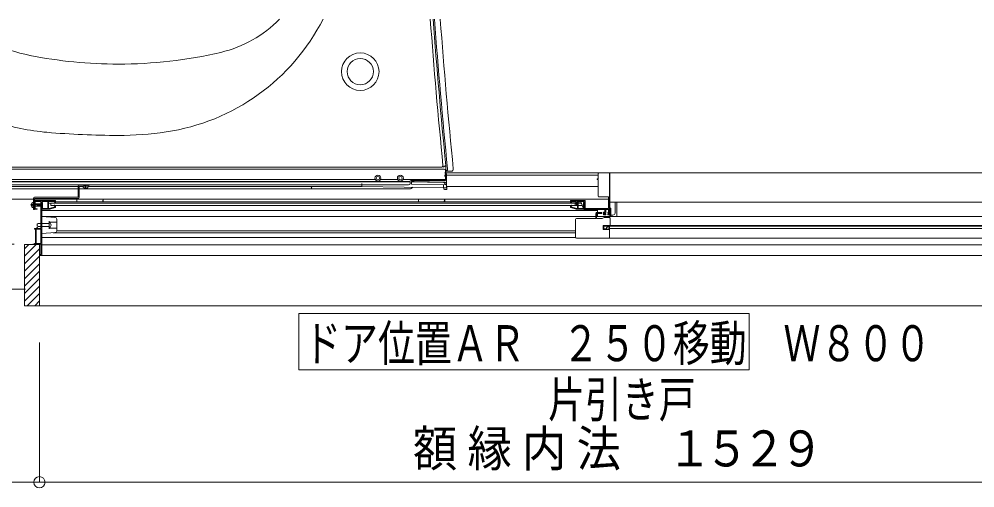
# Model space of a CAD drawing. Units: millimetres on the paper. Extents: x -305 to 305, y -152 to 152.
# Drawn here: x -253.2 to -202.3, y -71.7 to -46.7 of the extents above; entities that cross this region are included whole.
import ezdxf
from ezdxf.enums import TextEntityAlignment as Align

# ---------------------------------------------------------------- set-up
doc = ezdxf.new("R2010")
doc.units = ezdxf.units.MM
doc.linetypes.add('LONG_CHAIN', pattern=[21, 18, -1, 1, -1])
doc.layers.add('0-0_0', color=7, linetype='Continuous', lineweight=9)
doc.layers.add('0-1_VIEW0001', color=7, linetype='Continuous', lineweight=9)
doc.styles.add('ＭＳ ゴシック', font='')
doc.styles.get('ＭＳ ゴシック').set_extended_font_data('MS Gothic')

# ---------------------------------------------------------------- blocks, each defined once
blk = doc.blocks.new('_ORIGIN')
at = {"layer": '0-0_0'}
blk.add_line((0, 0), (-1, 0), dxfattribs=at)
blk.add_circle((0, 0), 0.5, dxfattribs=at)

msp = doc.modelspace()

# ---------------------------------------------------------------- linework, layer by layer
at = {"layer": '0-1_VIEW0001'}
for p, q in [((-230.613, -54.589), (-230.472, -54.495)), ((-230.472, -55.269), (-230.472, -54.495)), ((-262.032, -54.696), (-230.565, -54.696)), ((-261.924, -54.589), (-230.701, -54.589)), ((-230.19, -54.806), (-230.498, -54.809)), ((-230.485, -55.256), (-230.485, -54.776)), ((-192.571, -54.896), (-230.472, -54.896)), ((-230.432, -54.896), (-192.571, -54.896)), ((-230.432, -55.014), (-230.432, -55.015)), ((-230.432, -55.015), (-230.432, -55.071)), ((-222.352, -55.016), (-230.432, -55.016)), ((-222.312, -54.896), (-221.764, -54.896)), ((-221.732, -54.896), (-221.732, -56.856)), ((-221.732, -54.896), (-192.571, -54.896)), ((-262.672, -55.256), (-234.23, -55.256)), ((-262.672, -55.376), (-232.372, -55.376)), ((-262.657, -55.362), (-232.386, -55.362)), ((-234.952, -55.617), (-234.952, -55.459)), ((-233.953, -55.256), (-233.03, -55.256)), ((-232.753, -55.256), (-230.485, -55.256)), ((-232.386, -55.362), (-232.386, -55.356)), ((-232.386, -55.362), (-232.372, -55.376)), ((-232.372, -55.456), (-232.372, -55.376)), ((-232.326, -55.296), (-230.485, -55.296)), ((-232.249, -55.356), (-232.292, -55.355)), ((-232.292, -55.357), (-232.292, -55.376)), ((-232.292, -55.376), (-230.59, -55.405)), ((-232.292, -55.376), (-232.292, -55.504)), ((-232.292, -55.504), (-230.512, -55.534)), ((-230.592, -55.693), (-230.592, -55.532)), ((-230.512, -55.534), (-230.512, -55.472)), ((-230.432, -55.515), (-230.512, -55.521)), ((-230.485, -55.296), (-230.485, -55.256)), ((-230.485, -55.296), (-230.472, -55.269)), ((-230.432, -55.071), (-230.432, -55.387)), ((-230.432, -55.387), (-230.432, -55.466)), ((-230.432, -55.466), (-230.432, -55.535)), ((-250.072, -55.616), (-263.112, -55.616)), ((-250.072, -55.744), (-263.112, -55.744)), ((-262.672, -55.536), (-232.452, -55.536)), ((-250.072, -55.616), (-262.432, -55.616)), ((-249.492, -55.536), (-250.008, -55.536)), ((-250.008, -56.192), (-250.008, -55.6)), ((-250.008, -55.6), (-249.492, -55.6)), ((-249.81, -55.616), (-250.008, -55.616)), ((-249.81, -55.616), (-250.008, -55.616)), ((-237.632, -55.744), (-250.008, -55.744)), ((-249.812, -55.6), (-249.808, -55.645)), ((-249.762, -55.6), (-249.762, -55.536)), ((-249.738, -55.6), (-249.738, -55.536)), ((-249.672, -55.75), (-249.672, -55.536)), ((-249.672, -55.641), (-249.672, -55.536)), ((-249.606, -55.6), (-249.606, -55.536)), ((-249.582, -55.6), (-249.582, -55.536)), ((-249.532, -55.6), (-249.536, -55.645)), ((-234.952, -55.616), (-249.533, -55.616)), ((-237.712, -55.616), (-249.533, -55.616)), ((-249.492, -55.6), (-249.492, -55.536)), ((-237.632, -55.744), (-237.631, -55.695)), ((-237.632, -55.744), (-237.632, -55.696)), ((-237.632, -55.744), (-232.411, -55.744)), ((-237.584, -55.617), (-237.607, -55.639)), ((-230.432, -55.696), (-234.952, -55.617)), ((-232.295, -55.715), (-232.294, -55.664)), ((-230.592, -55.693), (-230.432, -55.696)), ((-230.586, -55.693), (-230.585, -55.737)), ((-230.545, -55.776), (-230.416, -55.776)), ((-230.432, -55.696), (-230.432, -55.535)), ((-222.352, -55.616), (-230.432, -55.616)), ((-230.419, -55.616), (-230.416, -55.776)), ((-270.033, -56.295), (-252.456, -56.295)), ((-252.456, -56.464), (-252.5, -56.468)), ((-252.456, -56.84), (-252.456, -56.256)), ((-252.455, -56.518), (-252.391, -56.518)), ((-252.436, -56.535), (-252.428, -56.535)), ((-252.428, -56.674), (-252.428, -56.518)), ((-252.428, -56.538), (-252.096, -56.538)), ((-252.392, -56.256), (-250.072, -56.256)), ((-252.392, -56.84), (-252.392, -56.256)), ((-252.392, -56.295), (-221.8, -56.295)), ((-251.292, -56.376), (-252.392, -56.376)), ((-252.392, -56.388), (-252.392, -56.824)), ((-252.188, -56.626), (-252.188, -56.538)), ((-252.096, -56.538), (-252.056, -56.598)), ((-252, -56.788), (-252, -56.495)), ((-251.684, -56.479), (-251.684, -56.456)), ((-251.667, -56.512), (-251.682, -56.485)), ((-251.68, -56.538), (-251.669, -56.527)), ((-251.672, -56.444), (-251.671, -56.444)), ((-251.66, -56.45), (-251.628, -56.509)), ((-251.627, -56.536), (-251.644, -56.553)), ((-251.624, -56.525), (-251.624, -56.527)), ((-251.572, -56.518), (-251.562, -56.518)), ((-251.532, -56.505), (-251.532, -56.633)), ((-251.532, -56.505), (-223.247, -56.505)), ((-251.332, -56.484), (-251.332, -56.505)), ((-251.312, -56.42), (-251.312, -56.464)), ((-251.272, -56.505), (-251.272, -56.396)), ((-251.272, -56.441), (-223.272, -56.441)), ((-250.132, -56.295), (-250.132, -56.441)), ((-248.774, -56.441), (-248.732, -56.295)), ((-248.732, -56.295), (-248.732, -56.441)), ((-231.932, -56.295), (-231.932, -56.441)), ((-230.574, -56.441), (-230.532, -56.295)), ((-230.532, -56.295), (-230.532, -56.441)), ((-223.832, -56.505), (-223.832, -56.396)), ((-223.812, -56.376), (-223.064, -56.376)), ((-223.792, -56.42), (-223.792, -56.464)), ((-223.772, -56.484), (-223.772, -56.505)), ((-223.572, -56.505), (-223.572, -56.633)), ((-223.507, -56.547), (-223.528, -56.527)), ((-223.492, -56.512), (-223.473, -56.53)), ((-223.48, -56.525), (-223.48, -56.527)), ((-223.443, -56.45), (-223.476, -56.509)), ((-223.476, -56.536), (-223.459, -56.553)), ((-223.468, -56.545), (-223.468, -56.558)), ((-223.436, -56.512), (-223.421, -56.485)), ((-223.423, -56.538), (-223.434, -56.527)), ((-223.432, -56.444), (-223.433, -56.444)), ((-223.42, -56.479), (-223.42, -56.456)), ((-223.272, -56.441), (-223.112, -56.856)), ((-223.104, -56.836), (-223.104, -56.495)), ((-221.422, -56.465), (-221.732, -56.465)), ((-221.452, -56.516), (-221.452, -57.037)), ((-221.352, -56.456), (-221.392, -56.456)), ((-221.352, -56.507), (-221.352, -56.456)), ((-221.352, -56.465), (-192.571, -56.465)), ((-221.352, -57.225), (-221.352, -56.507)), ((-252.606, -56.604), (-252.018, -56.604)), ((-252.456, -56.744), (-252.5, -56.74)), ((-252.456, -56.84), (-252.392, -56.84)), ((-252.455, -56.698), (-252.391, -56.698)), ((-252.436, -56.674), (-252.428, -56.674)), ((-252.096, -56.67), (-252.428, -56.67)), ((-252.116, -56.604), (-252.232, -56.639)), ((-252.07, -56.61), (-252.23, -56.658)), ((-252.188, -56.67), (-252.188, -56.646)), ((-252.116, -56.604), (-252.056, -56.598)), ((-252.116, -56.604), (-252.056, -56.604)), ((-252.096, -56.67), (-252.056, -56.61)), ((-252.07, -56.61), (-252.056, -56.61)), ((-252.056, -56.598), (-252.056, -56.61)), ((-252.012, -56.824), (-252.012, -56.808)), ((-251.604, -56.836), (-252.012, -56.836)), ((-222.392, -56.905), (-252.012, -56.905)), ((-251.591, -56.798), (-251.316, -56.712)), ((-251.3, -56.745), (-251.58, -56.833)), ((-251.532, -56.633), (-223.198, -56.633)), ((-251.344, -56.638), (-251.344, -56.636)), ((-251.311, -56.676), (-251.34, -56.647)), ((-251.332, -56.624), (-251.317, -56.624)), ((-251.308, -56.628), (-251.275, -56.661)), ((-251.308, -56.701), (-251.308, -56.684)), ((-251.272, -56.669), (-251.272, -56.707)), ((-223.832, -56.669), (-223.832, -56.707)), ((-223.795, -56.628), (-223.828, -56.661)), ((-223.804, -56.745), (-223.523, -56.833)), ((-223.792, -56.676), (-223.763, -56.647)), ((-223.772, -56.624), (-223.787, -56.624)), ((-223.76, -56.638), (-223.76, -56.636)), ((-223.527, -56.598), (-223.506, -56.562)), ((-223.507, -56.616), (-223.516, -56.616)), ((-223.473, -56.578), (-223.49, -56.606)), ((-221.732, -56.856), (-223.112, -56.856)), ((-223.092, -56.836), (-223.092, -56.808)), ((-222.472, -57.056), (-222.472, -57.324)), ((-222.164, -57.016), (-222.432, -57.016)), ((-222.42, -57.056), (-222.164, -57.056)), ((-222.392, -56.856), (-222.392, -57.225)), ((-222.152, -57.044), (-222.152, -57.028)), ((-221.752, -56.773), (-221.752, -56.66)), ((-221.752, -56.773), (-221.752, -56.777)), ((-221.686, -56.777), (-221.699, -56.776)), ((-221.67, -56.786), (-221.686, -56.777)), ((-221.67, -57.225), (-221.67, -56.786)), ((-252.012, -57.216), (-251.304, -57.269)), ((-252.012, -57.216), (-252.012, -58.136)), ((-222.472, -57.225), (-251.992, -57.225)), ((-251.612, -57.676), (-251.612, -57.476)), ((-251.212, -57.516), (-251.612, -57.516)), ((-251.212, -57.984), (-251.212, -57.369)), ((-223.552, -57.376), (-223.552, -58.336)), ((-222.484, -57.336), (-223.512, -57.336)), ((-222.432, -57.324), (-222.432, -57.068)), ((-222.432, -57.225), (-192.712, -57.225)), ((-222.139, -57.336), (-222.42, -57.336)), ((-222.034, -57.278), (-222.133, -57.335)), ((-222.072, -57.136), (-221.948, -57.136)), ((-221.755, -57.276), (-222.028, -57.276)), ((-221.828, -57.136), (-221.828, -57.096)), ((-221.722, -57.294), (-221.749, -57.278)), ((-221.712, -57.739), (-221.712, -57.311)), ((-221.572, -57.157), (-221.67, -57.157)), ((-252.392, -57.868), (-252.392, -57.892)), ((-252.352, -57.892), (-252.392, -57.892)), ((-252.196, -57.596), (-252.252, -57.624)), ((-252.252, -57.624), (-252.252, -57.728)), ((-252.252, -57.728), (-252.196, -57.756)), ((-251.668, -57.596), (-252.196, -57.596)), ((-251.668, -57.756), (-252.196, -57.756)), ((-252.012, -57.596), (-251.612, -57.596)), ((-252.012, -57.756), (-251.612, -57.756)), ((-251.612, -57.876), (-251.612, -57.676)), ((-251.212, -57.836), (-251.612, -57.836)), ((-223.552, -57.979), (-251.212, -57.979)), ((-222.092, -57.704), (-222.092, -57.92)), ((-221.748, -57.704), (-222.092, -57.704)), ((-222.092, -57.92), (-221.743, -57.92)), ((-222.056, -57.739), (-192.808, -57.739)), ((-222.056, -57.884), (-222.056, -57.739)), ((-221.903, -57.884), (-222.056, -57.884)), ((-221.858, -57.899), (-221.888, -57.887)), ((-221.796, -57.9), (-221.853, -57.9)), ((-221.776, -57.876), (-221.776, -57.88)), ((-221.767, -57.868), (-221.768, -57.868)), ((-221.749, -57.877), (-221.761, -57.87)), ((-221.744, -57.82), (-221.744, -57.876)), ((-192.848, -57.859), (-221.744, -57.859)), ((-221.744, -58.34), (-221.744, -57.887)), ((-221.743, -57.696), (-221.743, -58.376)), ((-192.712, -57.696), (-221.743, -57.696)), ((-252.012, -58.136), (-251.304, -58.083)), ((-223.552, -58.337), (-251.992, -58.337)), ((-223.552, -58.091), (-251.406, -58.091)), ((-223.512, -58.376), (-221.724, -58.376)), ((-221.743, -58.376), (-191.344, -58.376)), ((-252.132, -58.719), (-252.932, -58.719)), ((-252.932, -58.719), (-252.932, -61.979)), ((-252.931, -59.343), (-252.307, -58.719)), ((-252.931, -58.943), (-252.707, -58.719)), ((-252.931, -59.739), (-252.132, -58.939)), ((-252.132, -58.719), (-252.132, -61.979)), ((-192.614, -58.733), (-252.012, -58.733)), ((-252.931, -60.139), (-252.132, -59.339)), ((-193.399, -59.297), (-252.132, -59.297)), ((-252.931, -60.539), (-252.131, -59.739)), ((-252.931, -60.939), (-252.131, -60.139)), ((-252.931, -61.335), (-252.131, -60.535)), ((-270.032, -61.095), (-252.872, -61.095)), ((-252.932, -61.731), (-252.131, -60.931)), ((-252.783, -61.979), (-252.132, -61.327)), ((-252.932, -61.979), (-190.192, -61.979)), ((-252.387, -61.979), (-252.132, -61.723)), ((-238.302, -65.397), (-238.302, -62.397)), ((-238.302, -62.397), (-214.302, -62.397)), ((-214.302, -65.397), (-214.302, -62.397)), ((-252.132, -63.936), (-252.132, -71.395)), ((-252.132, -63.936), (-252.132, -71.395)), ((-238.302, -65.397), (-214.302, -65.397)), ((-261.832, -71.395), (-252.732, -71.395)), ((-251.532, -71.395), (-191.592, -71.395))]:
    msp.add_line(p, q, dxfattribs=at)
at = {"layer": '0-1_VIEW0001', "linetype": 'LONG_CHAIN'}
msp.add_line((-271.483, -58.695), (-252.392, -58.695), dxfattribs=at)
at = {"layer": '0-1_VIEW0001'}
for points in [[(-222.352, -56.136), (-222.352, -55.248), (-222.412, -55.248), (-222.412, -55.216), (-222.352, -55.216), (-222.352, -54.936)], [(-222.352, -54.936), (-222.34, -54.908), (-222.312, -54.896)], [(-221.752, -54.908), (-221.752, -57.136), (-221.828, -57.136)], [(-221.764, -54.896), (-221.755, -54.9), (-221.752, -54.908)], [(-232.249, -55.356), (-232.162, -55.357), (-230.51, -55.385)], [(-252.392, -56.192), (-250.072, -56.192), (-250.072, -55.6)], [(-252.55, -56.522), (-252.478, -56.559), (-252.453, -56.604)], [(-252.392, -56.836), (-252.252, -56.836), (-252.252, -56.804), (-252.356, -56.804), (-252.356, -56.42), (-252.052, -56.42), (-252.052, -57.856), (-252.232, -57.856), (-252.232, -57.816), (-252.268, -57.816), (-252.268, -57.856), (-252.38, -57.856)], [(-252.012, -59.296), (-252.012, -56.42), (-251.312, -56.42)], [(-252.004, -56.486), (-251.997, -56.446), (-251.964, -56.468)], [(-252, -56.495), (-252.001, -56.49), (-252.004, -56.486)], [(-251.964, -56.468), (-251.964, -56.8), (-251.684, -56.8), (-251.684, -56.546)], [(-251.684, -56.456), (-251.68, -56.448), (-251.672, -56.444)], [(-251.682, -56.485), (-251.683, -56.482), (-251.684, -56.479)], [(-251.684, -56.546), (-251.683, -56.542), (-251.68, -56.538)], [(-251.671, -56.444), (-251.665, -56.446), (-251.66, -56.45)], [(-251.669, -56.527), (-251.666, -56.52), (-251.667, -56.512)], [(-251.628, -56.509), (-251.625, -56.517), (-251.624, -56.525)], [(-251.624, -56.527), (-251.625, -56.532), (-251.627, -56.536)], [(-251.312, -56.464), (-251.314, -56.47), (-251.32, -56.472), (-251.328, -56.476), (-251.332, -56.484)], [(-251.272, -56.396), (-251.277, -56.382), (-251.292, -56.376)], [(-223.832, -56.396), (-223.826, -56.382), (-223.812, -56.376)], [(-223.532, -56.518), (-223.532, -56.42), (-223.792, -56.42)], [(-223.792, -56.464), (-223.789, -56.47), (-223.784, -56.472), (-223.775, -56.476), (-223.772, -56.484)], [(-223.528, -56.527), (-223.531, -56.523), (-223.532, -56.518)], [(-223.506, -56.562), (-223.504, -56.554), (-223.507, -56.547)], [(-223.092, -56.824), (-223.092, -56.42), (-223.496, -56.42), (-223.496, -56.503)], [(-223.496, -56.503), (-223.495, -56.508), (-223.492, -56.512)], [(-223.476, -56.509), (-223.479, -56.517), (-223.48, -56.525)], [(-223.48, -56.527), (-223.479, -56.532), (-223.476, -56.536)], [(-223.473, -56.53), (-223.469, -56.537), (-223.468, -56.545)], [(-223.433, -56.444), (-223.439, -56.446), (-223.443, -56.45)], [(-223.434, -56.527), (-223.438, -56.52), (-223.436, -56.512)], [(-223.42, -56.456), (-223.423, -56.448), (-223.432, -56.444)], [(-223.42, -56.546), (-223.421, -56.542), (-223.423, -56.538)], [(-223.421, -56.485), (-223.42, -56.482), (-223.42, -56.479)], [(-223.14, -56.468), (-223.14, -56.8), (-223.42, -56.8), (-223.42, -56.546)], [(-223.1, -56.486), (-223.106, -56.446), (-223.14, -56.468)], [(-223.104, -56.495), (-223.103, -56.49), (-223.1, -56.486)], [(-223.064, -56.376), (-223.049, -56.382), (-223.044, -56.396)], [(-223.044, -56.396), (-223.044, -56.788), (-221.8, -56.788), (-221.8, -56.176), (-222.312, -56.176)], [(-222.312, -56.176), (-222.34, -56.165), (-222.352, -56.136)], [(-221.392, -56.456), (-221.398, -56.456), (-221.404, -56.457), (-221.416, -56.461), (-221.422, -56.464), (-221.432, -56.472), (-221.437, -56.477), (-221.445, -56.488), (-221.448, -56.495), (-221.45, -56.502)], [(-252.55, -56.686), (-252.478, -56.65), (-252.453, -56.604)], [(-252.012, -56.808), (-252.01, -56.802), (-252.006, -56.798), (-252.001, -56.794), (-252, -56.788)], [(-251.644, -56.553), (-251.647, -56.557), (-251.648, -56.561)], [(-251.648, -56.561), (-251.648, -56.8), (-251.604, -56.8)], [(-251.604, -56.8), (-251.597, -56.8), (-251.591, -56.798)], [(-251.58, -56.833), (-251.592, -56.835), (-251.604, -56.836)], [(-251.344, -56.636), (-251.34, -56.628), (-251.332, -56.624)], [(-251.34, -56.647), (-251.343, -56.643), (-251.344, -56.638)], [(-251.317, -56.624), (-251.312, -56.625), (-251.308, -56.628)], [(-251.316, -56.712), (-251.31, -56.708), (-251.308, -56.701)], [(-251.308, -56.684), (-251.309, -56.68), (-251.311, -56.676)], [(-251.272, -56.707), (-251.279, -56.731), (-251.3, -56.745)], [(-251.275, -56.661), (-251.273, -56.665), (-251.272, -56.669)], [(-223.828, -56.661), (-223.831, -56.665), (-223.832, -56.669)], [(-223.832, -56.707), (-223.824, -56.731), (-223.804, -56.745)], [(-223.796, -56.684), (-223.795, -56.68), (-223.792, -56.676)], [(-223.513, -56.798), (-223.796, -56.71), (-223.796, -56.684)], [(-223.787, -56.624), (-223.791, -56.625), (-223.795, -56.628)], [(-223.76, -56.636), (-223.763, -56.628), (-223.772, -56.624)], [(-223.763, -56.647), (-223.761, -56.643), (-223.76, -56.638)], [(-223.516, -56.616), (-223.527, -56.61), (-223.527, -56.598)], [(-223.523, -56.833), (-223.511, -56.835), (-223.499, -56.836)], [(-223.499, -56.8), (-223.506, -56.8), (-223.513, -56.798)], [(-223.49, -56.606), (-223.497, -56.614), (-223.507, -56.616)], [(-223.456, -56.561), (-223.456, -56.8), (-223.499, -56.8)], [(-222.072, -57.136), (-222.072, -56.996), (-221.988, -56.996), (-221.988, -56.836), (-223.499, -56.836)], [(-223.468, -56.558), (-223.469, -56.568), (-223.473, -56.578)], [(-223.459, -56.553), (-223.457, -56.557), (-223.456, -56.561)], [(-222.432, -57.016), (-222.46, -57.028), (-222.472, -57.056)], [(-222.432, -57.068), (-222.428, -57.06), (-222.42, -57.056)], [(-222.152, -57.028), (-222.155, -57.02), (-222.164, -57.016)], [(-222.164, -57.056), (-222.155, -57.053), (-222.152, -57.044)], [(-221.828, -57.096), (-221.784, -57.096), (-221.784, -57.036), (-221.828, -57.036), (-221.828, -57.004), (-221.792, -57.004), (-221.792, -56.836), (-221.948, -56.836), (-221.948, -57.036), (-222.032, -57.036), (-222.032, -57.096), (-221.948, -57.096), (-221.948, -57.136)], [(-221.734, -57.225), (-221.734, -56.789), (-221.699, -56.776)], [(-221.572, -57.157), (-221.487, -57.122), (-221.452, -57.037)], [(-223.512, -57.336), (-223.54, -57.348), (-223.552, -57.376)], [(-222.472, -57.324), (-222.475, -57.333), (-222.484, -57.336)], [(-222.42, -57.336), (-222.428, -57.333), (-222.432, -57.324)], [(-222.133, -57.335), (-222.136, -57.336), (-222.139, -57.336)], [(-222.028, -57.276), (-222.032, -57.277), (-222.034, -57.278)], [(-221.749, -57.278), (-221.752, -57.277), (-221.755, -57.276)], [(-221.712, -57.311), (-221.714, -57.301), (-221.722, -57.294)], [(-252.38, -57.856), (-252.388, -57.86), (-252.392, -57.868)], [(-252.352, -57.892), (-252.352, -58.66), (-252.392, -58.66), (-252.392, -58.696), (-252.052, -58.696), (-252.052, -59.256), (-252.132, -59.256), (-252.132, -59.296)], [(-221.888, -57.887), (-221.896, -57.885), (-221.903, -57.884)], [(-221.853, -57.9), (-221.856, -57.9), (-221.858, -57.899)], [(-221.776, -57.88), (-221.781, -57.894), (-221.796, -57.9)], [(-221.768, -57.868), (-221.773, -57.871), (-221.776, -57.876)], [(-221.761, -57.87), (-221.764, -57.869), (-221.767, -57.868)], [(-221.744, -57.887), (-221.745, -57.881), (-221.749, -57.877)], [(-223.552, -58.336), (-223.54, -58.365), (-223.512, -58.376)]]:
    msp.add_lwpolyline(points, dxfattribs=at)
msp.add_lwpolyline([(-252.052, -57.892), (-252.316, -57.892), (-252.316, -58.66), (-252.052, -58.66)], close=True, dxfattribs=at)
for centre, radius in [((-235.032, -49.496), 1), ((-235.032, -49.496), 0.7), ((-234.092, -55.176), 0.16), ((-232.892, -55.176), 0.16), ((-234.092, -55.176), 0.09), ((-232.892, -55.176), 0.09)]:
    msp.add_circle(centre, radius, dxfattribs=at)
for centre, radius, start, end in [((-250.917, -40), 8.8, 229.5319, 258.7653), ((-247.005, -41.629), 11.2, 278.3203, 333.1073), ((-243.927, -42.235), 6.4, 283.1501, 315.8212), ((88.768, -22.896), 320.95, 184.25242, 185.65126), ((88.768, -22.896), 320.8, 184.25441, 185.65274), ((88.768, -22.896), 320.727, 184.25538, 185.68671), ((88.768, -22.896), 320.42, 184.25947, 185.69169), ((-247.932, -25.096), 24, 258.672, 270), ((-247.931, -25.096), 24, 270, 283.1501), ((-250.695, -40.777), 12, 251.5327, 265.0456), ((-247.932, -8.896), 44, 265.0456, 270), ((-247.932, -35.296), 17.6, 270, 278.3203), ((-230.701, -54.509), 0.08, 270, 5.6513), ((-230.565, -54.776), 0.08, 0, 90), ((-230.552, -55.014), 0.12, 0, 89), ((-230.552, -55.133), 0.12, 0, 89.0864), ((-230.499, -54.689), 0.12, 270.5, 5.6867), ((-230.191, -54.686), 0.12, 270.5, 5.6917), ((-232.452, -55.456), 0.08, 270, 0), ((-232.326, -55.356), 0.06, 90, 180), ((-230.592, -55.472), 0.08, 0, 89.0348), ((-230.592, -55.485), 0.08, 0, 89.0348), ((-230.552, -55.186), 0.12, 0, 89.0864), ((-230.512, -55.465), 0.08, 0, 89.0348), ((-250.008, -55.6), 0.064, 90, 180), ((-249.756, -55.641), 0.052, 185, 254.1191), ((-249.672, -55.344), 0.36, 254.1191, 285.8809), ((-249.587, -55.641), 0.052, 285.8809, 355), ((-237.712, -55.696), 0.08, 0, 90), ((-237.551, -55.696), 0.08, 90, 178.9829), ((-232.411, -55.496), 0.248, 270, 317.1486), ((-230.545, -55.736), 0.04, 181, 270), ((-252.2, -56.604), 0.36, 164.1191, 195.8809), ((-252.496, -56.52), 0.052, 95, 164.1191), ((-252.392, -56.256), 0.064, 90, 180), ((-252.436, -56.515), 0.02, 180, 268.9374), ((-250.072, -56.192), 0.064, 270, 0), ((-221.392, -56.516), 0.06, 165.9926, 180), ((-252.496, -56.689), 0.052, 195.8809, 265), ((-252.436, -56.694), 0.02, 90, 180), ((-252.23, -56.648), 0.0099, 102.809, 270), ((-251.605, -57.532), 0.0062, 62.719, 180), ((-251.68, -57.676), 0.168, 297.281, 62.719), ((-251.312, -57.369), 0.1, 0, 85.7108), ((-251.605, -57.82), 0.0062, 180, 297.281), ((-251.312, -57.984), 0.1, 274.2892, 0), ((-221.821, -57.858), 0.0865, 26.4011, 197.4388)]:
    msp.add_arc(centre, radius, start, end, dxfattribs=at)

# ---------------------------------------------------------------- block references
at = {"layer": '0-1_VIEW0001', "xscale": 0.6, "yscale": 0.6}
msp.add_blockref('_ORIGIN', (-252.132, -71.395), dxfattribs=at)
at = {"layer": '0-1_VIEW0001', "xscale": 0.6, "yscale": 0.6, "rotation": 180}
msp.add_blockref('_ORIGIN', (-252.132, -71.395), dxfattribs=at)

# ---------------------------------------------------------------- texts
at = {"layer": '0-1_VIEW0001', "style": 'ＭＳ ゴシック'}
for s, width, p in [('ドア位置ＡＲ\u3000２５０移動\u3000Ｗ８００', 0.75, (-238.017, -65.516)), ('片引き戸', 0.75, (-225.017, -68.514)), ('額', 0.9, (-232.221, -71.129)), ('縁', 0.9, (-229.313, -71.129)), ('内', 0.9, (-226.405, -71.129)), ('法', 0.9, (-223.497, -71.129)), ('１', 0.9, (-218.657, -71.129)), ('５', 0.9, (-216.669, -71.129)), ('２', 0.9, (-214.681, -71.129)), ('９', 0.9, (-212.693, -71.129))]:
    msp.add_text(s, height=1.921, dxfattribs=dict(at, width=width)).set_placement(p, align=Align.BOTTOM_LEFT)

doc.saveas('drawing.dxf')
